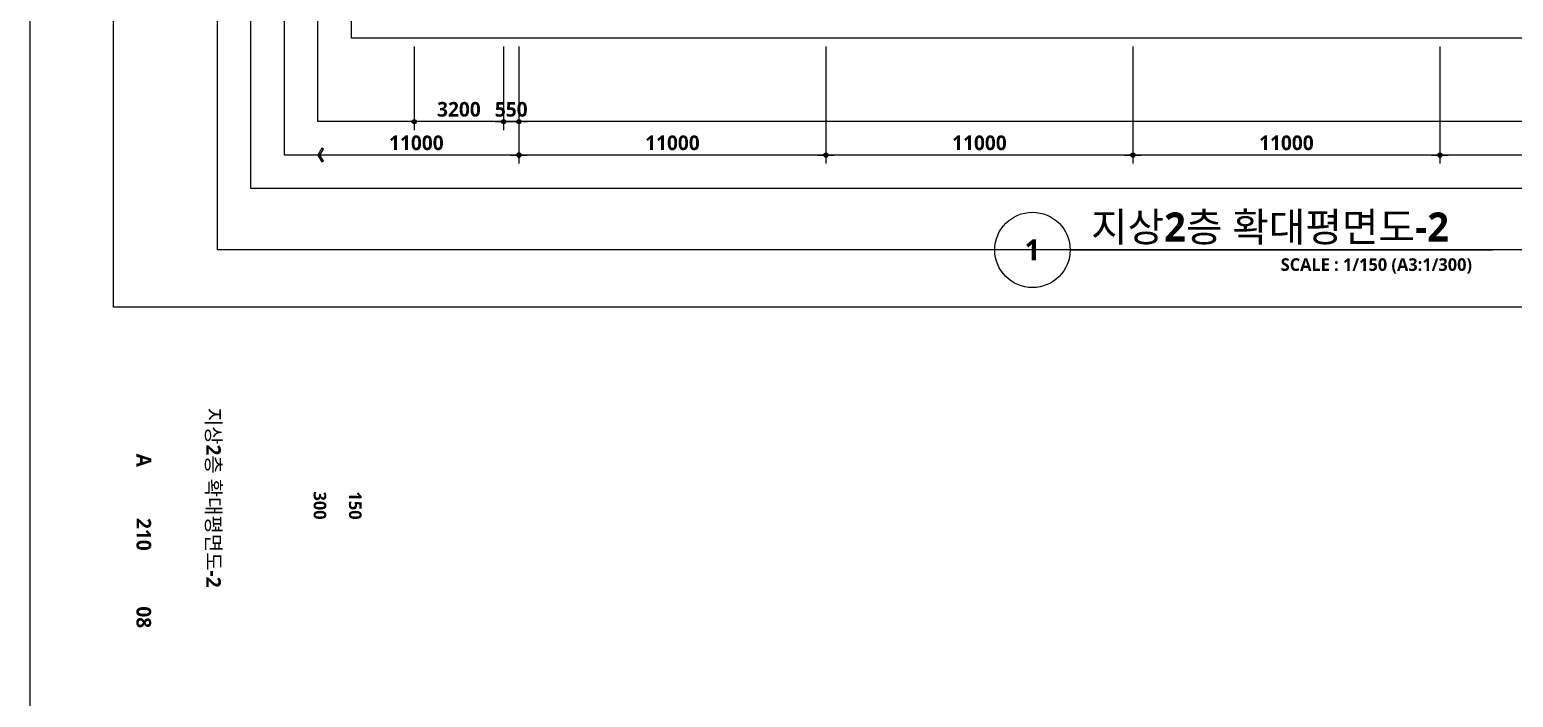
# Model space of a CAD drawing. Header units: millimetres. Extents: x -63924 to 190228206, y 0 to 456875599.
# Drawn here: x 89100 to 142260, y 380504 to 404450 of the extents above; entities that cross this region are included whole.
import ezdxf
from ezdxf.enums import TextEntityAlignment as Align

# ---------------------------------------------------------------- set-up
doc = ezdxf.new("R2010")
doc.units = ezdxf.units.MM
doc.header["$LTSCALE"] = 150
doc.header["$MEASUREMENT"] = 0
doc.header["$PDSIZE"] = -10
doc.layers.get('0').update_dxf_attribs({"linetype": 'CONTINUOUS'})
doc.layers.get('Defpoints').update_dxf_attribs({"color": 153, "linetype": 'CONTINUOUS'})
for name, color, linetype in [('A-ANNO-TITL', 7, 'CONTINUOUS'), ('A-ST-AXIS-DIM', 7, 'CONTINUOUS'), ('AA-XXXX-TXT1', 2, 'CONTINUOUS')]:
    doc.layers.add(name, color=color, linetype=linetype)
doc.layers.add('Defpoint', color=161, linetype='CONTINUOUS', plot=False)
doc.layers.add('G(그리드1)', color=185, linetype='CONTINUOUS', plot=False)
doc.styles.add('SH_대대리576', font='')
doc.styles.get('SH_대대리576').set_extended_font_data('NanumGothic', bold=True)
doc.dimstyles.new('SHP 300', dxfattribs={"dimscale": 150, "dimtxt": 3.5, "dimasz": 1, "dimexe": 2, "dimexo": 2, "dimgap": 1, "dimtad": 1, "dimdec": 0, "dimzin": 0, "dimdsep": 46, "dimtxsty": 'SH_대대리576', "dimblk": 'DIMDOT', "dimcen": 0.09, "dimclrt": 3, "dimadec": 0, "dimazin": 1, "dimtfac": 1, "dimtdec": 0, "dimtix": 1, "dimtmove": 2, "dimatfit": 0, "dimldrblk": 'DIMDOT', "dimfxl": 1, "dimtolj": 1, "dimtzin": 0, "dimarcsym": 0})

# ---------------------------------------------------------------- blocks, each defined once
blk = doc.blocks.new('*U12')
at = {"layer": 'A-ANNO-TITL'}
blk.add_line((0, 0), (5050, 0), dxfattribs=at)
blk.add_circle((-450, 0), 450, dxfattribs=at)
at = {"layer": 'AA-XXXX-TXT1', "style": 'SH_대대리576'}
blk.add_attdef('DWG.TITLE', (250, 100), '', height=350, dxfattribs=at)
at = {"layer": 'AA-XXXX-TXT1', "color": 7, "style": 'SH_대대리576'}
blk.add_attdef('NO1', text='', height=300, dxfattribs=at).set_placement((-450, 0), align=Align.MIDDLE)
at = {"layer": 'AA-XXXX-TXT1', "style": 'SH_대대리576'}
blk.add_attdef('SCALE', text='', height=150, dxfattribs=at).set_placement((4800, -100), align=Align.TOP_RIGHT)
blk = doc.blocks.new('DIMDOT')
at = {"color": 0}
blk.add_line((-2, 0), (2, 0), dxfattribs=at)
for radius in [0.5, 0.25]:
    blk.add_circle((0, 0), radius, dxfattribs=at)
blk = doc.blocks.new('*D1187')
at = {"layer": 'A-ST-AXIS-DIM', "color": 0, "lineweight": -2, "transparency": 16777216}
for p, q in [((106630, 403850), (106630, 399650)), ((117630, 403850), (117630, 399650)), ((117480, 399950), (106780, 399950))]:
    blk.add_line(p, q, dxfattribs=at)
at = {"layer": 'Defpoints', "color": 0, "transparency": 16777216}
for p in [(106630, 404150), (117630, 404150), (106630, 399950)]:
    blk.add_point(p, dxfattribs=at)
at = {"layer": 'A-ST-AXIS-DIM', "color": 0, "linetype": 'ByBlock', "lineweight": -2, "transparency": 16777216, "xscale": 150, "yscale": 150, "zscale": 150, "rotation": 180}
blk.add_blockref('DIMDOT', (106630, 399950), dxfattribs=at)
at = {"layer": 'A-ST-AXIS-DIM', "color": 0, "linetype": 'ByBlock', "lineweight": -2, "transparency": 16777216, "xscale": 150, "yscale": 150, "zscale": 150}
blk.add_blockref('DIMDOT', (117630, 399950), dxfattribs=at)
at = {"layer": 'A-ST-AXIS-DIM', "color": 3, "transparency": 16777216, "insert": (112130, 400388), "char_height": 525, "attachment_point": 5, "style": 'SH_대대리576'}
blk.add_mtext('\\A1;11000', dxfattribs=at)
blk = doc.blocks.new('*D1188')
at = {"layer": 'A-ST-AXIS-DIM', "color": 0, "lineweight": -2, "transparency": 16777216}
for p, q in [((117630, 403850), (117630, 399650)), ((128630, 403850), (128630, 399650)), ((128480, 399950), (117780, 399950))]:
    blk.add_line(p, q, dxfattribs=at)
at = {"layer": 'Defpoints', "color": 0, "transparency": 16777216}
for p in [(117630, 404150), (128630, 404150), (117630, 399950)]:
    blk.add_point(p, dxfattribs=at)
at = {"layer": 'A-ST-AXIS-DIM', "color": 0, "linetype": 'ByBlock', "lineweight": -2, "transparency": 16777216, "xscale": 150, "yscale": 150, "zscale": 150, "rotation": 180}
blk.add_blockref('DIMDOT', (117630, 399950), dxfattribs=at)
at = {"layer": 'A-ST-AXIS-DIM', "color": 0, "linetype": 'ByBlock', "lineweight": -2, "transparency": 16777216, "xscale": 150, "yscale": 150, "zscale": 150}
blk.add_blockref('DIMDOT', (128630, 399950), dxfattribs=at)
at = {"layer": 'A-ST-AXIS-DIM', "color": 3, "transparency": 16777216, "insert": (123130, 400388), "char_height": 525, "attachment_point": 5, "style": 'SH_대대리576'}
blk.add_mtext('\\A1;11000', dxfattribs=at)
blk = doc.blocks.new('*D1189')
at = {"layer": 'A-ST-AXIS-DIM', "color": 0, "lineweight": -2, "transparency": 16777216}
for p, q in [((128630, 403850), (128630, 399650)), ((139630, 403850), (139630, 399650)), ((139480, 399950), (128780, 399950))]:
    blk.add_line(p, q, dxfattribs=at)
at = {"layer": 'Defpoints', "color": 0, "transparency": 16777216}
for p in [(128630, 404150), (139630, 404150), (128630, 399950)]:
    blk.add_point(p, dxfattribs=at)
at = {"layer": 'A-ST-AXIS-DIM', "color": 0, "linetype": 'ByBlock', "lineweight": -2, "transparency": 16777216, "xscale": 150, "yscale": 150, "zscale": 150, "rotation": 180}
blk.add_blockref('DIMDOT', (128630, 399950), dxfattribs=at)
at = {"layer": 'A-ST-AXIS-DIM', "color": 0, "linetype": 'ByBlock', "lineweight": -2, "transparency": 16777216, "xscale": 150, "yscale": 150, "zscale": 150}
blk.add_blockref('DIMDOT', (139630, 399950), dxfattribs=at)
at = {"layer": 'A-ST-AXIS-DIM', "color": 3, "transparency": 16777216, "insert": (134130, 400388), "char_height": 525, "attachment_point": 5, "style": 'SH_대대리576'}
blk.add_mtext('\\A1;11000', dxfattribs=at)
blk = doc.blocks.new('*D1190')
at = {"layer": 'A-ST-AXIS-DIM', "color": 0, "lineweight": -2, "transparency": 16777216}
for p, q in [((139630, 403850), (139630, 399650)), ((150630, 403850), (150630, 399650)), ((150480, 399950), (139780, 399950))]:
    blk.add_line(p, q, dxfattribs=at)
at = {"layer": 'Defpoints', "color": 0, "transparency": 16777216}
for p in [(139630, 404150), (150630, 404150), (139630, 399950)]:
    blk.add_point(p, dxfattribs=at)
at = {"layer": 'A-ST-AXIS-DIM', "color": 0, "linetype": 'ByBlock', "lineweight": -2, "transparency": 16777216, "xscale": 150, "yscale": 150, "zscale": 150, "rotation": 180}
blk.add_blockref('DIMDOT', (139630, 399950), dxfattribs=at)
at = {"layer": 'A-ST-AXIS-DIM', "color": 0, "linetype": 'ByBlock', "lineweight": -2, "transparency": 16777216, "xscale": 150, "yscale": 150, "zscale": 150}
blk.add_blockref('DIMDOT', (150630, 399950), dxfattribs=at)
at = {"layer": 'A-ST-AXIS-DIM', "color": 3, "transparency": 16777216, "insert": (145130, 400388), "char_height": 525, "attachment_point": 5, "style": 'SH_대대리576'}
blk.add_mtext('\\A1;11000', dxfattribs=at)
blk = doc.blocks.new('*D1192')
at = {"layer": 'A-ST-AXIS-DIM', "color": 0, "lineweight": -2, "transparency": 16777216}
for p, q in [((106080, 403850), (106080, 400850)), ((106630, 403850), (106630, 400850)), ((105930, 401150), (105780, 401150)), ((106080, 401150), (106630, 401150)), ((106780, 401150), (106930, 401150))]:
    blk.add_line(p, q, dxfattribs=at)
at = {"layer": 'Defpoints', "color": 0, "transparency": 16777216}
for p in [(106080, 404150), (106630, 404150), (106630, 401150)]:
    blk.add_point(p, dxfattribs=at)
at = {"layer": 'A-ST-AXIS-DIM', "color": 0, "linetype": 'ByBlock', "lineweight": -2, "transparency": 16777216, "xscale": 150, "yscale": 150, "zscale": 150}
blk.add_blockref('DIMDOT', (106080, 401150), dxfattribs=at)
at = {"layer": 'A-ST-AXIS-DIM', "color": 0, "linetype": 'ByBlock', "lineweight": -2, "transparency": 16777216, "xscale": 150, "yscale": 150, "zscale": 150, "rotation": 180}
blk.add_blockref('DIMDOT', (106630, 401150), dxfattribs=at)
at = {"layer": 'A-ST-AXIS-DIM', "color": 3, "transparency": 16777216, "insert": (106355, 401589), "char_height": 525, "attachment_point": 5, "style": 'SH_대대리576'}
blk.add_mtext('\\A1;550', dxfattribs=at)
blk = doc.blocks.new('*D1193')
at = {"layer": 'A-ST-AXIS-DIM', "color": 0, "lineweight": -2, "transparency": 16777216}
for p, q in [((102880, 403850), (102880, 400850)), ((106080, 403850), (106080, 400850)), ((105930, 401150), (103030, 401150))]:
    blk.add_line(p, q, dxfattribs=at)
at = {"layer": 'Defpoints', "color": 0, "transparency": 16777216}
for p in [(102880, 404150), (106080, 404150), (102880, 401150)]:
    blk.add_point(p, dxfattribs=at)
at = {"layer": 'A-ST-AXIS-DIM', "color": 0, "linetype": 'ByBlock', "lineweight": -2, "transparency": 16777216, "xscale": 150, "yscale": 150, "zscale": 150, "rotation": 180}
blk.add_blockref('DIMDOT', (102880, 401150), dxfattribs=at)
at = {"layer": 'A-ST-AXIS-DIM', "color": 0, "linetype": 'ByBlock', "lineweight": -2, "transparency": 16777216, "xscale": 150, "yscale": 150, "zscale": 150}
blk.add_blockref('DIMDOT', (106080, 401150), dxfattribs=at)
at = {"layer": 'A-ST-AXIS-DIM', "color": 3, "transparency": 16777216, "insert": (104480, 401590), "char_height": 525, "attachment_point": 5, "style": 'SH_대대리576'}
blk.add_mtext('\\A1;3200', dxfattribs=at)

msp = doc.modelspace()

# ---------------------------------------------------------------- linework, layer by layer
at = {"layer": 'A-ST-AXIS-DIM'}
for p, q in [((106630, 403850), (106630, 399650)), ((106480, 399950), (99430, 399950))]:
    msp.add_line(p, q, dxfattribs=at)
at = {"layer": 'A-ST-AXIS-DIM', "linetype": 'Continuous'}
msp.add_lwpolyline([(99573.4, 399705.4), (99622.3, 399734.1), (99495.7, 399950), (99622.4, 400166), (99573.4, 400194.6), (99430, 399950)], close=True, dxfattribs=at)
at = {"layer": 'Defpoint'}
for points in [[(89100, 378000), (178200, 378000), (178200, 504000), (89100, 504000)], [(92100, 501000), (175200, 501000), (175200, 394500), (92100, 394500)]]:
    msp.add_lwpolyline(points, close=True, dxfattribs=at)
at = {"layer": 'G(그리드1)'}
for points in [[(174030, 396550), (95830, 396550), (95830, 497950), (174030, 497950)], [(172830, 398750), (97030, 398750), (97030, 496750), (172830, 496750)], [(171630, 399950), (98230, 399950), (98230, 495550), (171630, 495550)], [(170430, 401150), (99430, 401150), (99430, 494350), (170430, 494350)], [(169230, 404150), (100630, 404150), (100630, 491350), (169230, 491350)]]:
    msp.add_lwpolyline(points, close=True, dxfattribs=at)

# ---------------------------------------------------------------- block references
ref = msp.add_blockref('*U12', (126379.9, 396550), dxfattribs=dict(xscale=3, yscale=3, zscale=3))
ref.add_attrib('SCALE', 'SCALE : 1/150 (A3:1/300)', dxfattribs={"layer": 'A-ANNO-TITL', "height": 450, "style": 'SH_대대리576'}).set_placement((140780.1, 396250), align=Align.TOP_RIGHT)
ref.add_attrib('DWG.TITLE', '지상2층 확대평면도-2', (127129.9, 396850), dxfattribs={"layer": 'A-ANNO-TITL', "height": 1043.723, "style": 'SH_대대리576'})
ref.add_attrib('NO1', '1', dxfattribs={"layer": 'A-ANNO-TITL', "color": 7, "height": 750, "style": 'SH_대대리576'}).set_placement((125029.9, 396550), align=Align.MIDDLE)
at = {"layer": 'A-ST-AXIS-DIM', "xscale": -150, "yscale": 150, "zscale": 150, "rotation": 180}
msp.add_blockref('DIMDOT', (106630, 399950), dxfattribs=at)

# ---------------------------------------------------------------- texts
at = {"layer": 'A-ANNO-TITL', "style": 'SH_대대리576'}
for s, height, p in [('지상2층 확대평면도-2', 525, (95695.9, 387664.9)), ('A', 525, (93190.6, 389006.2)), ('300', 450, (99500.1, 387382.2)), ('150', 450, (100766.7, 387382.2)), ('210', 525, (93190.6, 386349.6)), ('08', 525, (93190.6, 383376.4))]:
    msp.add_text(s, height=height, rotation=270, dxfattribs=at).set_placement(p, align=Align.MIDDLE)
at = {"layer": 'A-ST-AXIS-DIM', "color": 3, "insert": (102955, 400387.9), "char_height": 525, "attachment_point": 5, "style": 'SH_대대리576'}
msp.add_mtext('\\A1;11000', dxfattribs=at)

# ---------------------------------------------------------------- dimensions: what is measured, and where the dimension line sits
at = {"layer": 'A-ST-AXIS-DIM'}
for base, p1, p2, picture, middle in [((102880, 401150), (106080, 404150), (102880, 404150), '*D1193', (104480, 401589.7)), ((106630, 399950), (117630, 404150), (106630, 404150), '*D1187', (112130, 400387.9)), ((117630, 399950), (128630, 404150), (117630, 404150), '*D1188', (123130, 400387.9)), ((128630, 399950), (139630, 404150), (128630, 404150), '*D1189', (134130, 400387.9)), ((139630, 399950), (150630, 404150), (139630, 404150), '*D1190', (145130, 400387.9))]:
    dim = msp.add_linear_dim(base=base, p1=p1, p2=p2, dimstyle='SHP 300', override={"dimtxsty": 'SH_대대리576', "dimldrblk": 'DIMDOT'}, dxfattribs=at)
    dim.commit()
    dim.dimension.update_dxf_attribs({"geometry": picture, "text_midpoint": middle})
dim = msp.add_linear_dim(base=(106630, 401150), p1=(106080, 404150), p2=(106630, 404150), angle=180, dimstyle='SHP 300', override={"dimtxsty": 'SH_대대리576', "dimldrblk": 'DIMDOT'}, dxfattribs=at)
dim.commit()
dim.dimension.update_dxf_attribs({"geometry": '*D1192', "text_midpoint": (106355, 401588.6)})

doc.saveas('drawing.dxf')
